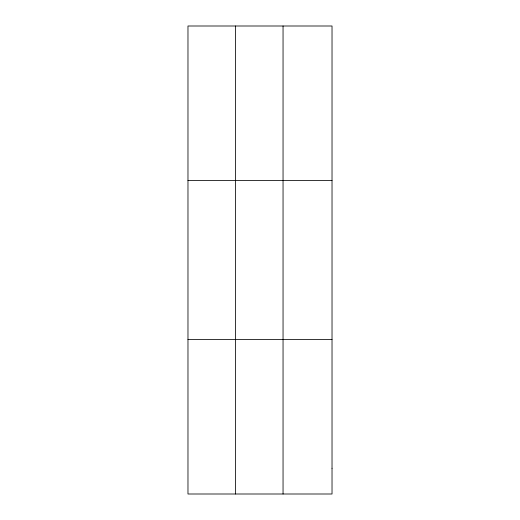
<?xml version="1.0" encoding="UTF-8"?>
<svg xmlns="http://www.w3.org/2000/svg" width="520" height="520" viewBox="0 0 520 520"><rect width="100%" height="100%" fill="white"/><g stroke="black" fill="none" stroke-linecap="round" stroke-linejoin="round"><path stroke-width="0.78" d="M235.508 26L235.508 494M283.049 26L283.049 494M187.974 180.44L332.026 180.44M187.974 339.56L332.026 339.56M332.026 468.26L332.026 494L187.974 494L187.974 26L332.026 26L332.026 468.26"/></g></svg>
